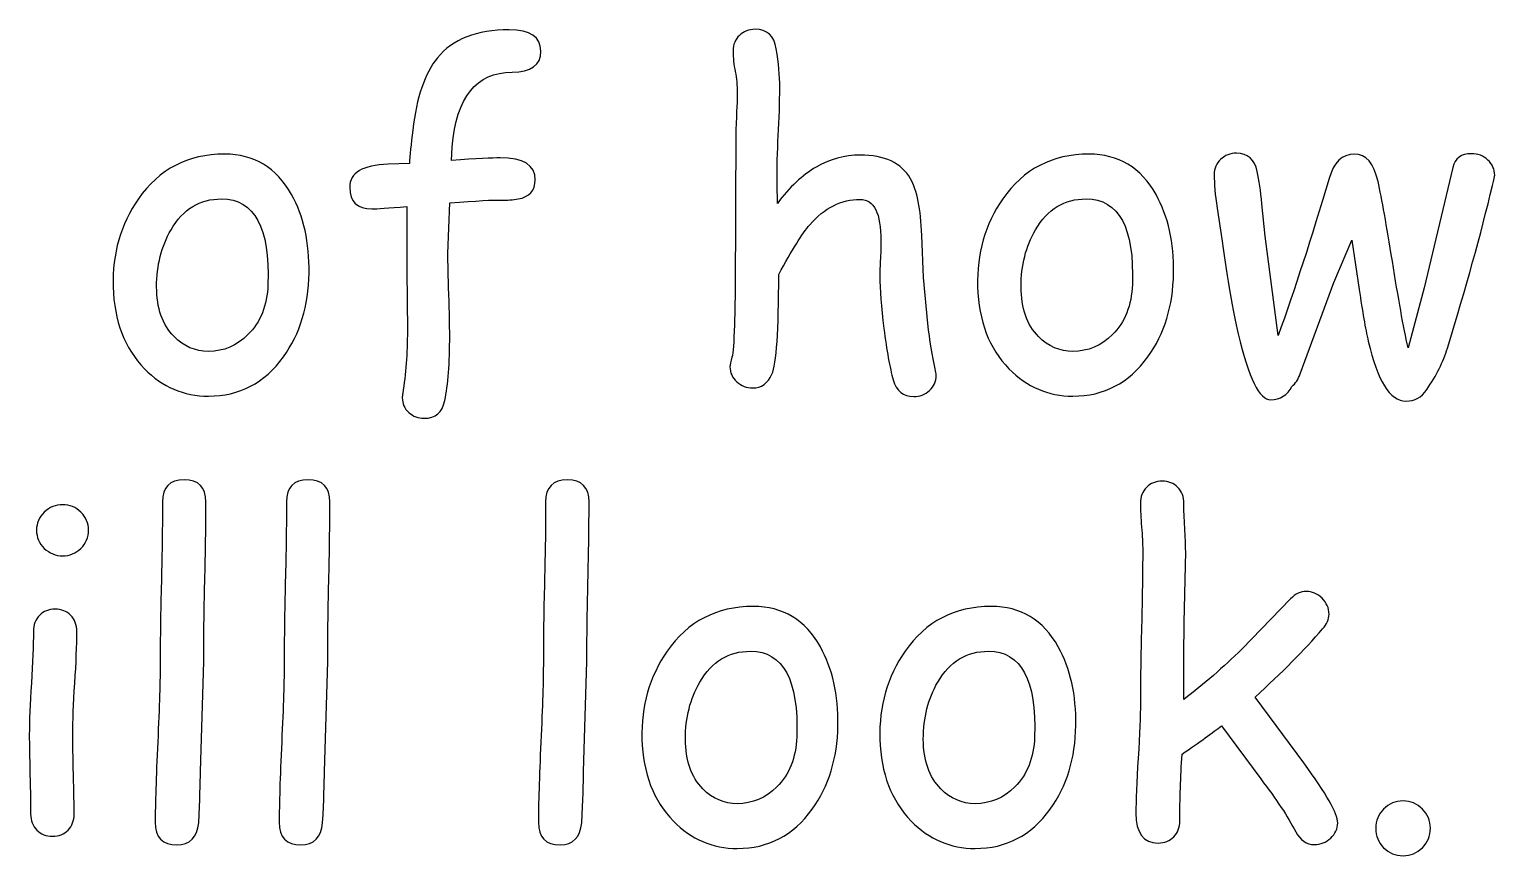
# Model space of a CAD drawing. Header units: centimetres. Extents: x -32.5 to 19.1, y 1.3 to 20.8.
# Drawn here: x -25.726 to -20.927, y 11.364 to 14.071 of the extents above; entities that cross this region are included whole.
import ezdxf

# ---------------------------------------------------------------- set-up
doc = ezdxf.new("R2010")
doc.units = ezdxf.units.CM
doc.header["$MEASUREMENT"] = 0
doc.layers.add('Layer 1', color=7, linetype='Continuous')

msp = doc.modelspace()

# ---------------------------------------------------------------- linework, layer by layer
at = {"layer": 'Layer 1'}
for points, knots in [([(-24.14495, 13.92989), (-24.26175, 13.92989), (-24.32719, 13.84864), (-24.34102, 13.68591), (-24.34102, 13.68591), (-24.34102, 13.68591), (-24.34324, 13.64096), (-24.34324, 13.64096), (-24.34324, 13.64096), (-24.26126, 13.64664), (-24.20816, 13.6496), (-24.18421, 13.6496), (-24.18421, 13.6496), (-24.10741, 13.6496), (-24.06913, 13.62565), (-24.06913, 13.5775), (-24.06913, 13.5775), (-24.06913, 13.54243), (-24.0879, 13.52144), (-24.12544, 13.51477), (-24.12544, 13.51477), (-24.14174, 13.51181), (-24.161, 13.51082), (-24.18273, 13.51132), (-24.18273, 13.51132), (-24.20471, 13.51206), (-24.26027, 13.50885), (-24.34917, 13.50168), (-24.34917, 13.50168), (-24.34917, 13.50168), (-24.3551, 13.33673), (-24.3551, 13.33673), (-24.3551, 13.33673), (-24.3551, 13.30685), (-24.35411, 13.2619), (-24.35213, 13.20214), (-24.35213, 13.20214), (-24.35016, 13.14238), (-24.34917, 13.09793), (-24.34917, 13.0683), (-24.34917, 13.0683), (-24.34917, 12.97668), (-24.3546, 12.90531), (-24.36522, 12.85419), (-24.36522, 12.85419), (-24.37337, 12.81567), (-24.39584, 12.79641), (-24.43264, 12.79641), (-24.43264, 12.79641), (-24.45239, 12.79641), (-24.46943, 12.80283), (-24.48326, 12.81567), (-24.48326, 12.81567), (-24.49734, 12.82827), (-24.5045, 12.84432), (-24.5045, 12.86358), (-24.5045, 12.86358), (-24.5045, 12.86753), (-24.504, 12.87222), (-24.50302, 12.87815), (-24.50302, 12.87815), (-24.49289, 12.94087), (-24.48771, 13.00903), (-24.48771, 13.08287), (-24.48771, 13.08287), (-24.48771, 13.08287), (-24.48993, 13.28017), (-24.48993, 13.28017), (-24.48993, 13.28017), (-24.48993, 13.28017), (-24.48993, 13.48983), (-24.48993, 13.48983), (-24.48993, 13.48983), (-24.54994, 13.48489), (-24.58796, 13.48267), (-24.60377, 13.48267), (-24.60377, 13.48267), (-24.65242, 13.48267), (-24.67662, 13.50613), (-24.67662, 13.55305), (-24.67662, 13.55305), (-24.67662, 13.60096), (-24.63464, 13.6259), (-24.55043, 13.62837), (-24.55043, 13.62837), (-24.55043, 13.62837), (-24.48104, 13.63059), (-24.48104, 13.63059), (-24.48104, 13.63059), (-24.47956, 13.65751), (-24.4761, 13.6943), (-24.47017, 13.74073), (-24.47017, 13.74073), (-24.45782, 13.84765), (-24.43066, 13.92668), (-24.38942, 13.9773), (-24.38942, 13.9773), (-24.33929, 14.03854), (-24.26101, 14.06916), (-24.15433, 14.06916), (-24.15433, 14.06916), (-24.08543, 14.06916), (-24.05086, 14.04595), (-24.05086, 13.99928), (-24.05086, 13.99928), (-24.05086, 13.9531), (-24.08222, 13.92989), (-24.14495, 13.92989)], [0, 0, 0, 0, 0.0357143, 0.0357143, 0.0357143, 0.0357143, 0.0714286, 0.0714286, 0.0714286, 0.0714286, 0.1071429, 0.1071429, 0.1071429, 0.1071429, 0.1428571, 0.1428571, 0.1428571, 0.1428571, 0.1785714, 0.1785714, 0.1785714, 0.1785714, 0.2142857, 0.2142857, 0.2142857, 0.2142857, 0.25, 0.25, 0.25, 0.25, 0.2857143, 0.2857143, 0.2857143, 0.2857143, 0.3214286, 0.3214286, 0.3214286, 0.3214286, 0.3571429, 0.3571429, 0.3571429, 0.3571429, 0.3928571, 0.3928571, 0.3928571, 0.3928571, 0.4285714, 0.4285714, 0.4285714, 0.4285714, 0.4642857, 0.4642857, 0.4642857, 0.4642857, 0.5, 0.5, 0.5, 0.5, 0.5357143, 0.5357143, 0.5357143, 0.5357143, 0.5714286, 0.5714286, 0.5714286, 0.5714286, 0.6071429, 0.6071429, 0.6071429, 0.6071429, 0.6428571, 0.6428571, 0.6428571, 0.6428571, 0.6785714, 0.6785714, 0.6785714, 0.6785714, 0.7142857, 0.7142857, 0.7142857, 0.7142857, 0.75, 0.75, 0.75, 0.75, 0.7857143, 0.7857143, 0.7857143, 0.7857143, 0.8214286, 0.8214286, 0.8214286, 0.8214286, 0.8571429, 0.8571429, 0.8571429, 0.8571429, 0.8928571, 0.8928571, 0.8928571, 0.8928571, 0.9285714, 0.9285714, 0.9285714, 0.9285714, 1, 1, 1, 1]), ([(-22.82972, 12.86753), (-22.8638, 12.86753), (-22.88627, 12.8858), (-22.89689, 12.9226), (-22.89689, 12.9226), (-22.908, 12.96211), (-22.91813, 13.01817), (-22.92751, 13.09102), (-22.92751, 13.09102), (-22.93615, 13.1609), (-22.9406, 13.21844), (-22.9406, 13.26314), (-22.9406, 13.26314), (-22.9406, 13.27573), (-22.93986, 13.29474), (-22.93862, 13.32043), (-22.93862, 13.32043), (-22.93739, 13.34586), (-22.9369, 13.36488), (-22.9369, 13.37747), (-22.9369, 13.37747), (-22.9369, 13.4681), (-22.95961, 13.51354), (-23.00505, 13.51354), (-23.00505, 13.51354), (-23.06679, 13.51354), (-23.12161, 13.48588), (-23.17001, 13.43032), (-23.17001, 13.43032), (-23.19471, 13.40192), (-23.22854, 13.34759), (-23.27175, 13.26758), (-23.27175, 13.26758), (-23.27175, 13.08336), (-23.27916, 12.97446), (-23.29398, 12.94063), (-23.29398, 12.94063), (-23.30756, 12.91075), (-23.3283, 12.89568), (-23.35695, 12.89568), (-23.35695, 12.89568), (-23.3767, 12.89568), (-23.39399, 12.90235), (-23.40881, 12.91593), (-23.40881, 12.91593), (-23.42387, 12.92951), (-23.43128, 12.94581), (-23.43128, 12.96507), (-23.43128, 12.96507), (-23.43128, 12.97199), (-23.42906, 12.98261), (-23.42486, 12.99693), (-23.42486, 12.99693), (-23.42091, 13.00903), (-23.41819, 13.04434), (-23.41696, 13.10262), (-23.41696, 13.10262), (-23.41696, 13.10262), (-23.41473, 13.2098), (-23.41473, 13.2098), (-23.41473, 13.2098), (-23.41473, 13.2098), (-23.41251, 13.74147), (-23.41251, 13.74147), (-23.41251, 13.74147), (-23.40905, 13.80123), (-23.40757, 13.84148), (-23.40757, 13.86222), (-23.40757, 13.86222), (-23.40757, 13.88692), (-23.40979, 13.91013), (-23.41424, 13.93211), (-23.41424, 13.93211), (-23.41893, 13.95409), (-23.42115, 13.97681), (-23.42115, 14.00051), (-23.42115, 14.00051), (-23.42115, 14.02076), (-23.41424, 14.03756), (-23.40016, 14.05064), (-23.40016, 14.05064), (-23.38634, 14.06398), (-23.3693, 14.07065), (-23.34905, 14.07065), (-23.34905, 14.07065), (-23.30954, 14.07065), (-23.28657, 14.04941), (-23.2799, 14.00693), (-23.2799, 14.00693), (-23.272, 13.96026), (-23.2683, 13.91828), (-23.2683, 13.8805), (-23.2683, 13.8805), (-23.2683, 13.83012), (-23.27002, 13.77728), (-23.27323, 13.72245), (-23.27323, 13.72245), (-23.2762, 13.66985), (-23.27743, 13.61701), (-23.27694, 13.56391), (-23.27694, 13.56391), (-23.27694, 13.56391), (-23.2762, 13.5002), (-23.2762, 13.5002), (-23.2762, 13.5002), (-23.23644, 13.5533), (-23.19421, 13.59305), (-23.14902, 13.61923), (-23.14902, 13.61923), (-23.10383, 13.64565), (-23.05592, 13.65874), (-23.00505, 13.65874), (-23.00505, 13.65874), (-22.9248, 13.65874), (-22.86973, 13.63281), (-22.83985, 13.58071), (-22.83985, 13.58071), (-22.81861, 13.54391), (-22.80651, 13.48218), (-22.80355, 13.3955), (-22.80355, 13.3955), (-22.80355, 13.3955), (-22.79787, 13.25746), (-22.79787, 13.25746), (-22.79787, 13.25746), (-22.79787, 13.25746), (-22.78354, 13.10682), (-22.78354, 13.10682), (-22.78354, 13.10682), (-22.77663, 13.05052), (-22.76848, 13.00088), (-22.75909, 12.95791), (-22.75909, 12.95791), (-22.75712, 12.94976), (-22.75613, 12.94285), (-22.75613, 12.93692), (-22.75613, 12.93692), (-22.75613, 12.91717), (-22.76329, 12.90062), (-22.77786, 12.88753), (-22.77786, 12.88753), (-22.79219, 12.8742), (-22.80947, 12.86753), (-22.82972, 12.86753)], [0, 0, 0, 0, 0.027027, 0.027027, 0.027027, 0.027027, 0.0540541, 0.0540541, 0.0540541, 0.0540541, 0.0810811, 0.0810811, 0.0810811, 0.0810811, 0.1081081, 0.1081081, 0.1081081, 0.1081081, 0.1351351, 0.1351351, 0.1351351, 0.1351351, 0.1621622, 0.1621622, 0.1621622, 0.1621622, 0.1891892, 0.1891892, 0.1891892, 0.1891892, 0.2162162, 0.2162162, 0.2162162, 0.2162162, 0.2432432, 0.2432432, 0.2432432, 0.2432432, 0.2702703, 0.2702703, 0.2702703, 0.2702703, 0.2972973, 0.2972973, 0.2972973, 0.2972973, 0.3243243, 0.3243243, 0.3243243, 0.3243243, 0.3513514, 0.3513514, 0.3513514, 0.3513514, 0.3783784, 0.3783784, 0.3783784, 0.3783784, 0.4054054, 0.4054054, 0.4054054, 0.4054054, 0.4324324, 0.4324324, 0.4324324, 0.4324324, 0.4594595, 0.4594595, 0.4594595, 0.4594595, 0.4864865, 0.4864865, 0.4864865, 0.4864865, 0.5135135, 0.5135135, 0.5135135, 0.5135135, 0.5405405, 0.5405405, 0.5405405, 0.5405405, 0.5675676, 0.5675676, 0.5675676, 0.5675676, 0.5945946, 0.5945946, 0.5945946, 0.5945946, 0.6216216, 0.6216216, 0.6216216, 0.6216216, 0.6486486, 0.6486486, 0.6486486, 0.6486486, 0.6756757, 0.6756757, 0.6756757, 0.6756757, 0.7027027, 0.7027027, 0.7027027, 0.7027027, 0.7297297, 0.7297297, 0.7297297, 0.7297297, 0.7567568, 0.7567568, 0.7567568, 0.7567568, 0.7837838, 0.7837838, 0.7837838, 0.7837838, 0.8108108, 0.8108108, 0.8108108, 0.8108108, 0.8378378, 0.8378378, 0.8378378, 0.8378378, 0.8648649, 0.8648649, 0.8648649, 0.8648649, 0.8918919, 0.8918919, 0.8918919, 0.8918919, 0.9189189, 0.9189189, 0.9189189, 0.9189189, 0.9459459, 0.9459459, 0.9459459, 0.9459459, 1, 1, 1, 1]), ([(-25.13914, 12.86901), (-25.22039, 12.86901), (-25.29003, 12.89889), (-25.34855, 12.95865), (-25.34855, 12.95865), (-25.41375, 13.02533), (-25.44783, 13.11472), (-25.45128, 13.22708), (-25.45128, 13.22708), (-25.45425, 13.33598), (-25.42659, 13.43205), (-25.3688, 13.51477), (-25.3688, 13.51477), (-25.30114, 13.61281), (-25.20705, 13.66171), (-25.0863, 13.66171), (-25.0863, 13.66171), (-24.98974, 13.66171), (-24.91665, 13.6175), (-24.86701, 13.52934), (-24.86701, 13.52934), (-24.82725, 13.45798), (-24.80824, 13.37204), (-24.80972, 13.27178), (-24.80972, 13.27178), (-24.8112, 13.16485), (-24.83911, 13.07348), (-24.89368, 12.99767), (-24.89368, 12.99767), (-24.95542, 12.91198), (-25.0374, 12.86901), (-25.13914, 12.86901)], [0, 0, 0, 0, 0.1111111, 0.1111111, 0.1111111, 0.1111111, 0.2222222, 0.2222222, 0.2222222, 0.2222222, 0.3333333, 0.3333333, 0.3333333, 0.3333333, 0.4444444, 0.4444444, 0.4444444, 0.4444444, 0.5555556, 0.5555556, 0.5555556, 0.5555556, 0.6666667, 0.6666667, 0.6666667, 0.6666667, 0.7777778, 0.7777778, 0.7777778, 0.7777778, 1, 1, 1, 1]), ([(-22.30817, 12.86901), (-22.38942, 12.86901), (-22.45906, 12.89889), (-22.51758, 12.95865), (-22.51758, 12.95865), (-22.58278, 13.02533), (-22.61686, 13.11472), (-22.62031, 13.22708), (-22.62031, 13.22708), (-22.62328, 13.33598), (-22.59562, 13.43205), (-22.53783, 13.51477), (-22.53783, 13.51477), (-22.47017, 13.61281), (-22.37608, 13.66171), (-22.25533, 13.66171), (-22.25533, 13.66171), (-22.15877, 13.66171), (-22.08568, 13.6175), (-22.03604, 13.52934), (-22.03604, 13.52934), (-21.99628, 13.45798), (-21.97727, 13.37204), (-21.97875, 13.27178), (-21.97875, 13.27178), (-21.98023, 13.16485), (-22.00814, 13.07348), (-22.06271, 12.99767), (-22.06271, 12.99767), (-22.12445, 12.91198), (-22.20643, 12.86901), (-22.30817, 12.86901)], [0, 0, 0, 0, 0.1111111, 0.1111111, 0.1111111, 0.1111111, 0.2222222, 0.2222222, 0.2222222, 0.2222222, 0.3333333, 0.3333333, 0.3333333, 0.3333333, 0.4444444, 0.4444444, 0.4444444, 0.4444444, 0.5555556, 0.5555556, 0.5555556, 0.5555556, 0.6666667, 0.6666667, 0.6666667, 0.6666667, 0.7777778, 0.7777778, 0.7777778, 0.7777778, 1, 1, 1, 1]), ([(-20.93417, 13.55898), (-20.97196, 13.40167), (-21.0211, 13.22387), (-21.08185, 13.02582), (-21.08185, 13.02582), (-21.09543, 12.98187), (-21.1179, 12.93667), (-21.14926, 12.8905), (-21.14926, 12.8905), (-21.16606, 12.86481), (-21.18902, 12.85247), (-21.21791, 12.85271), (-21.21791, 12.85271), (-21.27051, 12.8537), (-21.31151, 12.91914), (-21.34089, 13.04879), (-21.34089, 13.04879), (-21.35052, 13.09027), (-21.3604, 13.14682), (-21.37053, 13.21819), (-21.37053, 13.21819), (-21.37053, 13.21819), (-21.39448, 13.37945), (-21.39448, 13.37945), (-21.39448, 13.37945), (-21.39448, 13.37945), (-21.45375, 13.2414), (-21.45375, 13.2414), (-21.45375, 13.2414), (-21.45375, 13.2414), (-21.56364, 12.9426), (-21.56364, 12.9426), (-21.56364, 12.9426), (-21.57006, 12.92433), (-21.57919, 12.91025), (-21.59105, 12.90062), (-21.59105, 12.90062), (-21.60562, 12.87272), (-21.62883, 12.85815), (-21.66069, 12.85716), (-21.66069, 12.85716), (-21.69723, 12.85568), (-21.73255, 12.92754), (-21.76687, 13.07274), (-21.76687, 13.07274), (-21.78416, 13.14757), (-21.80145, 13.24881), (-21.81898, 13.37673), (-21.81898, 13.37673), (-21.81898, 13.37673), (-21.83626, 13.48514), (-21.83626, 13.48514), (-21.83626, 13.48514), (-21.84244, 13.5286), (-21.84565, 13.56515), (-21.84565, 13.59454), (-21.84565, 13.59454), (-21.84565, 13.61479), (-21.83849, 13.63158), (-21.82441, 13.64467), (-21.82441, 13.64467), (-21.81009, 13.658), (-21.7928, 13.66467), (-21.77255, 13.66467), (-21.77255, 13.66467), (-21.736, 13.66467), (-21.71329, 13.64467), (-21.70464, 13.60466), (-21.70464, 13.60466), (-21.69847, 13.57602), (-21.69328, 13.54095), (-21.68958, 13.49897), (-21.68958, 13.49897), (-21.68958, 13.49897), (-21.67871, 13.39253), (-21.67871, 13.39253), (-21.67871, 13.39253), (-21.67871, 13.39253), (-21.63599, 13.0678), (-21.63599, 13.0678), (-21.63599, 13.0678), (-21.5824, 13.21622), (-21.52709, 13.3876), (-21.46955, 13.58145), (-21.46955, 13.58145), (-21.45375, 13.63503), (-21.42609, 13.66171), (-21.38658, 13.66171), (-21.38658, 13.66171), (-21.3483, 13.66171), (-21.32262, 13.63182), (-21.30904, 13.57206), (-21.30904, 13.57206), (-21.29669, 13.51551), (-21.28089, 13.42884), (-21.26212, 13.31154), (-21.26212, 13.31154), (-21.24286, 13.19004), (-21.22582, 13.09521), (-21.21075, 13.0273), (-21.21075, 13.0273), (-21.21075, 13.0273), (-21.15791, 13.22387), (-21.15791, 13.22387), (-21.15791, 13.22387), (-21.15791, 13.22387), (-21.06456, 13.61824), (-21.06456, 13.61824), (-21.06456, 13.61824), (-21.0574, 13.64812), (-21.03666, 13.66319), (-21.00233, 13.66319), (-21.00233, 13.66319), (-20.98208, 13.66319), (-20.9643, 13.65627), (-20.94948, 13.64244), (-20.94948, 13.64244), (-20.93442, 13.62861), (-20.92701, 13.61182), (-20.92701, 13.59256), (-20.92701, 13.59256), (-20.92701, 13.59009), (-20.92948, 13.57898), (-20.93417, 13.55898)], [0, 0, 0, 0, 0.03125, 0.03125, 0.03125, 0.03125, 0.0625, 0.0625, 0.0625, 0.0625, 0.09375, 0.09375, 0.09375, 0.09375, 0.125, 0.125, 0.125, 0.125, 0.15625, 0.15625, 0.15625, 0.15625, 0.1875, 0.1875, 0.1875, 0.1875, 0.21875, 0.21875, 0.21875, 0.21875, 0.25, 0.25, 0.25, 0.25, 0.28125, 0.28125, 0.28125, 0.28125, 0.3125, 0.3125, 0.3125, 0.3125, 0.34375, 0.34375, 0.34375, 0.34375, 0.375, 0.375, 0.375, 0.375, 0.40625, 0.40625, 0.40625, 0.40625, 0.4375, 0.4375, 0.4375, 0.4375, 0.46875, 0.46875, 0.46875, 0.46875, 0.5, 0.5, 0.5, 0.5, 0.53125, 0.53125, 0.53125, 0.53125, 0.5625, 0.5625, 0.5625, 0.5625, 0.59375, 0.59375, 0.59375, 0.59375, 0.625, 0.625, 0.625, 0.625, 0.65625, 0.65625, 0.65625, 0.65625, 0.6875, 0.6875, 0.6875, 0.6875, 0.71875, 0.71875, 0.71875, 0.71875, 0.75, 0.75, 0.75, 0.75, 0.78125, 0.78125, 0.78125, 0.78125, 0.8125, 0.8125, 0.8125, 0.8125, 0.84375, 0.84375, 0.84375, 0.84375, 0.875, 0.875, 0.875, 0.875, 0.90625, 0.90625, 0.90625, 0.90625, 0.9375, 0.9375, 0.9375, 0.9375, 1, 1, 1, 1]), ([(-25.09593, 13.51502), (-25.16705, 13.51551), (-25.22237, 13.48168), (-25.26188, 13.41377), (-25.26188, 13.41377), (-25.29324, 13.35944), (-25.30904, 13.29721), (-25.30904, 13.22733), (-25.30904, 13.22733), (-25.30904, 13.15744), (-25.29003, 13.10312), (-25.25175, 13.0641), (-25.25175, 13.0641), (-25.2199, 13.03175), (-25.18236, 13.0157), (-25.13939, 13.0157), (-25.13939, 13.0157), (-25.08926, 13.0157), (-25.04605, 13.03397), (-25.00975, 13.07052), (-25.00975, 13.07052), (-24.96875, 13.11102), (-24.94702, 13.16584), (-24.94455, 13.23474), (-24.94455, 13.23474), (-24.93788, 13.42118), (-24.98826, 13.51453), (-25.09593, 13.51502)], [0, 0, 0, 0, 0.125, 0.125, 0.125, 0.125, 0.25, 0.25, 0.25, 0.25, 0.375, 0.375, 0.375, 0.375, 0.5, 0.5, 0.5, 0.5, 0.625, 0.625, 0.625, 0.625, 0.75, 0.75, 0.75, 0.75, 1, 1, 1, 1]), ([(-22.26496, 13.51502), (-22.33608, 13.51551), (-22.3914, 13.48168), (-22.43091, 13.41377), (-22.43091, 13.41377), (-22.46227, 13.35944), (-22.47807, 13.29721), (-22.47807, 13.22733), (-22.47807, 13.22733), (-22.47807, 13.15744), (-22.45906, 13.10312), (-22.42078, 13.0641), (-22.42078, 13.0641), (-22.38893, 13.03175), (-22.35139, 13.0157), (-22.30842, 13.0157), (-22.30842, 13.0157), (-22.25829, 13.0157), (-22.21508, 13.03397), (-22.17878, 13.07052), (-22.17878, 13.07052), (-22.13778, 13.11102), (-22.11605, 13.16584), (-22.11358, 13.23474), (-22.11358, 13.23474), (-22.10691, 13.42118), (-22.15729, 13.51453), (-22.26496, 13.51502)], [0, 0, 0, 0, 0.125, 0.125, 0.125, 0.125, 0.25, 0.25, 0.25, 0.25, 0.375, 0.375, 0.375, 0.375, 0.5, 0.5, 0.5, 0.5, 0.625, 0.625, 0.625, 0.625, 0.75, 0.75, 0.75, 0.75, 1, 1, 1, 1]), ([(-25.15472, 11.99927), (-25.15472, 11.99927), (-25.16559, 11.63947), (-25.16559, 11.63947), (-25.16559, 11.63947), (-25.16559, 11.60144), (-25.16732, 11.54539), (-25.17127, 11.47155), (-25.17127, 11.47155), (-25.17621, 11.4234), (-25.19991, 11.39919), (-25.24239, 11.39919), (-25.24239, 11.39919), (-25.2898, 11.39919), (-25.31351, 11.42389), (-25.31351, 11.47303), (-25.31351, 11.47303), (-25.31351, 11.53131), (-25.31079, 11.61922), (-25.30536, 11.73603), (-25.30536, 11.73603), (-25.29993, 11.85308), (-25.29721, 11.94075), (-25.29721, 11.99927), (-25.29721, 11.99927), (-25.29721, 12.07558), (-25.29597, 12.16275), (-25.29351, 12.26079), (-25.29351, 12.26079), (-25.29104, 12.35907), (-25.2898, 12.44624), (-25.2898, 12.52255), (-25.2898, 12.52255), (-25.2898, 12.5707), (-25.26609, 12.5949), (-25.21893, 12.5949), (-25.21893, 12.5949), (-25.17127, 12.5949), (-25.14756, 12.5707), (-25.14756, 12.52255), (-25.14756, 12.52255), (-25.14756, 12.44624), (-25.1488, 12.35907), (-25.15127, 12.26079), (-25.15127, 12.26079), (-25.15349, 12.16275), (-25.15472, 12.07558), (-25.15472, 11.99927)], [0, 0, 0, 0, 0.0769231, 0.0769231, 0.0769231, 0.0769231, 0.1538462, 0.1538462, 0.1538462, 0.1538462, 0.2307692, 0.2307692, 0.2307692, 0.2307692, 0.3076923, 0.3076923, 0.3076923, 0.3076923, 0.3846154, 0.3846154, 0.3846154, 0.3846154, 0.4615385, 0.4615385, 0.4615385, 0.4615385, 0.5384615, 0.5384615, 0.5384615, 0.5384615, 0.6153846, 0.6153846, 0.6153846, 0.6153846, 0.6923077, 0.6923077, 0.6923077, 0.6923077, 0.7692308, 0.7692308, 0.7692308, 0.7692308, 0.8461538, 0.8461538, 0.8461538, 0.8461538, 1, 1, 1, 1]), ([(-24.74874, 11.99927), (-24.74874, 11.99927), (-24.75961, 11.63947), (-24.75961, 11.63947), (-24.75961, 11.63947), (-24.75961, 11.60144), (-24.76134, 11.54539), (-24.76529, 11.47155), (-24.76529, 11.47155), (-24.77023, 11.4234), (-24.79393, 11.39919), (-24.83641, 11.39919), (-24.83641, 11.39919), (-24.88382, 11.39919), (-24.90753, 11.42389), (-24.90753, 11.47303), (-24.90753, 11.47303), (-24.90753, 11.53131), (-24.90481, 11.61922), (-24.89938, 11.73603), (-24.89938, 11.73603), (-24.89395, 11.85308), (-24.89123, 11.94075), (-24.89123, 11.99927), (-24.89123, 11.99927), (-24.89123, 12.07558), (-24.88999, 12.16275), (-24.88753, 12.26079), (-24.88753, 12.26079), (-24.88506, 12.35907), (-24.88382, 12.44624), (-24.88382, 12.52255), (-24.88382, 12.52255), (-24.88382, 12.5707), (-24.86011, 12.5949), (-24.81295, 12.5949), (-24.81295, 12.5949), (-24.76529, 12.5949), (-24.74158, 12.5707), (-24.74158, 12.52255), (-24.74158, 12.52255), (-24.74158, 12.44624), (-24.74282, 12.35907), (-24.74529, 12.26079), (-24.74529, 12.26079), (-24.74751, 12.16275), (-24.74874, 12.07558), (-24.74874, 11.99927)], [0, 0, 0, 0, 0.0769231, 0.0769231, 0.0769231, 0.0769231, 0.1538462, 0.1538462, 0.1538462, 0.1538462, 0.2307692, 0.2307692, 0.2307692, 0.2307692, 0.3076923, 0.3076923, 0.3076923, 0.3076923, 0.3846154, 0.3846154, 0.3846154, 0.3846154, 0.4615385, 0.4615385, 0.4615385, 0.4615385, 0.5384615, 0.5384615, 0.5384615, 0.5384615, 0.6153846, 0.6153846, 0.6153846, 0.6153846, 0.6923077, 0.6923077, 0.6923077, 0.6923077, 0.7692308, 0.7692308, 0.7692308, 0.7692308, 0.8461538, 0.8461538, 0.8461538, 0.8461538, 1, 1, 1, 1]), ([(-23.89999, 11.99927), (-23.89999, 11.99927), (-23.91086, 11.63947), (-23.91086, 11.63947), (-23.91086, 11.63947), (-23.91086, 11.60144), (-23.91259, 11.54539), (-23.91654, 11.47155), (-23.91654, 11.47155), (-23.92148, 11.4234), (-23.94518, 11.39919), (-23.98766, 11.39919), (-23.98766, 11.39919), (-24.03507, 11.39919), (-24.05878, 11.42389), (-24.05878, 11.47303), (-24.05878, 11.47303), (-24.05878, 11.53131), (-24.05606, 11.61922), (-24.05063, 11.73603), (-24.05063, 11.73603), (-24.0452, 11.85308), (-24.04248, 11.94075), (-24.04248, 11.99927), (-24.04248, 11.99927), (-24.04248, 12.07558), (-24.04124, 12.16275), (-24.03878, 12.26079), (-24.03878, 12.26079), (-24.03631, 12.35907), (-24.03507, 12.44624), (-24.03507, 12.52255), (-24.03507, 12.52255), (-24.03507, 12.5707), (-24.01136, 12.5949), (-23.9642, 12.5949), (-23.9642, 12.5949), (-23.91654, 12.5949), (-23.89283, 12.5707), (-23.89283, 12.52255), (-23.89283, 12.52255), (-23.89283, 12.44624), (-23.89407, 12.35907), (-23.89654, 12.26079), (-23.89654, 12.26079), (-23.89876, 12.16275), (-23.89999, 12.07558), (-23.89999, 11.99927)], [0, 0, 0, 0, 0.0769231, 0.0769231, 0.0769231, 0.0769231, 0.1538462, 0.1538462, 0.1538462, 0.1538462, 0.2307692, 0.2307692, 0.2307692, 0.2307692, 0.3076923, 0.3076923, 0.3076923, 0.3076923, 0.3846154, 0.3846154, 0.3846154, 0.3846154, 0.4615385, 0.4615385, 0.4615385, 0.4615385, 0.5384615, 0.5384615, 0.5384615, 0.5384615, 0.6153846, 0.6153846, 0.6153846, 0.6153846, 0.6923077, 0.6923077, 0.6923077, 0.6923077, 0.7692308, 0.7692308, 0.7692308, 0.7692308, 0.8461538, 0.8461538, 0.8461538, 0.8461538, 1, 1, 1, 1]), ([(-21.51697, 11.40018), (-21.54364, 11.40018), (-21.56414, 11.41426), (-21.57871, 11.44216), (-21.57871, 11.44216), (-21.6039, 11.49081), (-21.64193, 11.5486), (-21.69305, 11.61502), (-21.69305, 11.61502), (-21.69305, 11.61502), (-21.8217, 11.78937), (-21.8217, 11.78937), (-21.8217, 11.78937), (-21.84961, 11.76739), (-21.89258, 11.73627), (-21.95086, 11.69602), (-21.95086, 11.69602), (-21.95579, 11.62145), (-21.95826, 11.54884), (-21.95826, 11.47797), (-21.95826, 11.47797), (-21.95826, 11.45649), (-21.96493, 11.43871), (-21.97802, 11.42537), (-21.97802, 11.42537), (-21.99136, 11.41179), (-22.00839, 11.40512), (-22.02914, 11.40512), (-22.02914, 11.40512), (-22.07779, 11.40512), (-22.10199, 11.43797), (-22.10199, 11.50341), (-22.10199, 11.50341), (-22.10199, 11.54341), (-22.09952, 11.60342), (-22.09458, 11.68318), (-22.09458, 11.68318), (-22.08964, 11.76294), (-22.08717, 11.82295), (-22.08717, 11.86296), (-22.08717, 11.86296), (-22.08717, 11.9363), (-22.08593, 12.02001), (-22.08347, 12.11435), (-22.08347, 12.11435), (-22.081, 12.20843), (-22.07976, 12.2919), (-22.07976, 12.36401), (-22.07976, 12.36401), (-22.07976, 12.38574), (-22.081, 12.41142), (-22.08347, 12.44081), (-22.08347, 12.44081), (-22.08593, 12.4702), (-22.08717, 12.49563), (-22.08717, 12.51736), (-22.08717, 12.51736), (-22.08717, 12.53909), (-22.0805, 12.55663), (-22.06717, 12.57021), (-22.06717, 12.57021), (-22.05383, 12.58379), (-22.03679, 12.59046), (-22.01605, 12.59046), (-22.01605, 12.59046), (-21.99531, 12.59046), (-21.97827, 12.58379), (-21.96493, 12.57021), (-21.96493, 12.57021), (-21.9516, 12.55663), (-21.94493, 12.53909), (-21.94493, 12.51736), (-21.94493, 12.51736), (-21.94493, 12.49514), (-21.94394, 12.46896), (-21.94197, 12.43883), (-21.94197, 12.43883), (-21.93999, 12.40871), (-21.939, 12.38253), (-21.939, 12.3603), (-21.939, 12.3603), (-21.939, 12.3603), (-21.94345, 12.12744), (-21.94345, 12.12744), (-21.94345, 12.12744), (-21.94542, 12.04347), (-21.94592, 11.95951), (-21.94493, 11.87555), (-21.94493, 11.87555), (-21.87924, 11.92568), (-21.81578, 11.98075), (-21.75503, 12.04051), (-21.75503, 12.04051), (-21.75503, 12.04051), (-21.5955, 12.20473), (-21.5955, 12.20473), (-21.5955, 12.20473), (-21.57945, 12.22127), (-21.56216, 12.22942), (-21.54389, 12.22942), (-21.54389, 12.22942), (-21.52488, 12.22942), (-21.50784, 12.22202), (-21.49253, 12.20695), (-21.49253, 12.20695), (-21.47722, 12.19214), (-21.46956, 12.1746), (-21.46956, 12.15485), (-21.46956, 12.15485), (-21.46956, 12.13855), (-21.47672, 12.12225), (-21.49055, 12.10645), (-21.49055, 12.10645), (-21.55056, 12.03705), (-21.62415, 11.96272), (-21.71181, 11.88345), (-21.71181, 11.88345), (-21.71181, 11.88345), (-21.55253, 11.66787), (-21.55253, 11.66787), (-21.55253, 11.66787), (-21.4782, 11.56712), (-21.44116, 11.50143), (-21.44116, 11.47106), (-21.44116, 11.47106), (-21.44116, 11.45179), (-21.44882, 11.43525), (-21.46413, 11.42117), (-21.46413, 11.42117), (-21.47944, 11.4071), (-21.49697, 11.40018), (-21.51697, 11.40018)], [0, 0, 0, 0, 0.0294118, 0.0294118, 0.0294118, 0.0294118, 0.0588235, 0.0588235, 0.0588235, 0.0588235, 0.0882353, 0.0882353, 0.0882353, 0.0882353, 0.1176471, 0.1176471, 0.1176471, 0.1176471, 0.1470588, 0.1470588, 0.1470588, 0.1470588, 0.1764706, 0.1764706, 0.1764706, 0.1764706, 0.2058824, 0.2058824, 0.2058824, 0.2058824, 0.2352941, 0.2352941, 0.2352941, 0.2352941, 0.2647059, 0.2647059, 0.2647059, 0.2647059, 0.2941176, 0.2941176, 0.2941176, 0.2941176, 0.3235294, 0.3235294, 0.3235294, 0.3235294, 0.3529412, 0.3529412, 0.3529412, 0.3529412, 0.3823529, 0.3823529, 0.3823529, 0.3823529, 0.4117647, 0.4117647, 0.4117647, 0.4117647, 0.4411765, 0.4411765, 0.4411765, 0.4411765, 0.4705882, 0.4705882, 0.4705882, 0.4705882, 0.5, 0.5, 0.5, 0.5, 0.5294118, 0.5294118, 0.5294118, 0.5294118, 0.5588235, 0.5588235, 0.5588235, 0.5588235, 0.5882353, 0.5882353, 0.5882353, 0.5882353, 0.6176471, 0.6176471, 0.6176471, 0.6176471, 0.6470588, 0.6470588, 0.6470588, 0.6470588, 0.6764706, 0.6764706, 0.6764706, 0.6764706, 0.7058824, 0.7058824, 0.7058824, 0.7058824, 0.7352941, 0.7352941, 0.7352941, 0.7352941, 0.7647059, 0.7647059, 0.7647059, 0.7647059, 0.7941176, 0.7941176, 0.7941176, 0.7941176, 0.8235294, 0.8235294, 0.8235294, 0.8235294, 0.8529412, 0.8529412, 0.8529412, 0.8529412, 0.8823529, 0.8823529, 0.8823529, 0.8823529, 0.9117647, 0.9117647, 0.9117647, 0.9117647, 0.9411765, 0.9411765, 0.9411765, 0.9411765, 1, 1, 1, 1]), ([(-25.61651, 12.34598), (-25.63972, 12.34598), (-25.65997, 12.35413), (-25.67676, 12.37043), (-25.67676, 12.37043), (-25.6938, 12.38697), (-25.7022, 12.40673), (-25.7022, 12.4297), (-25.7022, 12.4297), (-25.7022, 12.45291), (-25.6938, 12.47242), (-25.67676, 12.48896), (-25.67676, 12.48896), (-25.65997, 12.50526), (-25.63972, 12.51341), (-25.61651, 12.51341), (-25.61651, 12.51341), (-25.59354, 12.51341), (-25.57354, 12.50526), (-25.55675, 12.48896), (-25.55675, 12.48896), (-25.5402, 12.47242), (-25.53181, 12.45291), (-25.53181, 12.4297), (-25.53181, 12.4297), (-25.53181, 12.40673), (-25.5402, 12.38697), (-25.55675, 12.37043), (-25.55675, 12.37043), (-25.57354, 12.35413), (-25.59354, 12.34598), (-25.61651, 12.34598)], [0, 0, 0, 0, 0.1111111, 0.1111111, 0.1111111, 0.1111111, 0.2222222, 0.2222222, 0.2222222, 0.2222222, 0.3333333, 0.3333333, 0.3333333, 0.3333333, 0.4444444, 0.4444444, 0.4444444, 0.4444444, 0.5555556, 0.5555556, 0.5555556, 0.5555556, 0.6666667, 0.6666667, 0.6666667, 0.6666667, 0.7777778, 0.7777778, 0.7777778, 0.7777778, 1, 1, 1, 1]), ([(-25.58366, 11.75924), (-25.58366, 11.7301), (-25.58292, 11.68689), (-25.58144, 11.62935), (-25.58144, 11.62935), (-25.57996, 11.57181), (-25.57922, 11.52859), (-25.57922, 11.4997), (-25.57922, 11.4997), (-25.57922, 11.47846), (-25.58564, 11.46118), (-25.59873, 11.4476), (-25.59873, 11.4476), (-25.61182, 11.43401), (-25.6291, 11.42735), (-25.65034, 11.42735), (-25.65034, 11.42735), (-25.67108, 11.42735), (-25.68812, 11.43401), (-25.70146, 11.4476), (-25.70146, 11.4476), (-25.71479, 11.46118), (-25.72146, 11.47846), (-25.72146, 11.4997), (-25.72146, 11.4997), (-25.72146, 11.52859), (-25.7222, 11.57181), (-25.72368, 11.62935), (-25.72368, 11.62935), (-25.72516, 11.68689), (-25.7259, 11.7301), (-25.7259, 11.75924), (-25.7259, 11.75924), (-25.7259, 11.80443), (-25.72368, 11.86098), (-25.71924, 11.92864), (-25.71924, 11.92864), (-25.71479, 11.99631), (-25.71257, 12.05286), (-25.71257, 12.09805), (-25.71257, 12.09805), (-25.71257, 12.11978), (-25.7059, 12.13731), (-25.69257, 12.1509), (-25.69257, 12.1509), (-25.67923, 12.16448), (-25.66219, 12.17114), (-25.64145, 12.17114), (-25.64145, 12.17114), (-25.62071, 12.17114), (-25.60367, 12.16448), (-25.59033, 12.1509), (-25.59033, 12.1509), (-25.577, 12.13731), (-25.57033, 12.11978), (-25.57033, 12.09805), (-25.57033, 12.09805), (-25.57033, 12.05286), (-25.57255, 11.99631), (-25.577, 11.92864), (-25.577, 11.92864), (-25.58144, 11.86098), (-25.58366, 11.80443), (-25.58366, 11.75924)], [0, 0, 0, 0, 0.0588235, 0.0588235, 0.0588235, 0.0588235, 0.1176471, 0.1176471, 0.1176471, 0.1176471, 0.1764706, 0.1764706, 0.1764706, 0.1764706, 0.2352941, 0.2352941, 0.2352941, 0.2352941, 0.2941176, 0.2941176, 0.2941176, 0.2941176, 0.3529412, 0.3529412, 0.3529412, 0.3529412, 0.4117647, 0.4117647, 0.4117647, 0.4117647, 0.4705882, 0.4705882, 0.4705882, 0.4705882, 0.5294118, 0.5294118, 0.5294118, 0.5294118, 0.5882353, 0.5882353, 0.5882353, 0.5882353, 0.6470588, 0.6470588, 0.6470588, 0.6470588, 0.7058824, 0.7058824, 0.7058824, 0.7058824, 0.7647059, 0.7647059, 0.7647059, 0.7647059, 0.8235294, 0.8235294, 0.8235294, 0.8235294, 0.8823529, 0.8823529, 0.8823529, 0.8823529, 1, 1, 1, 1]), ([(-23.40733, 11.38734), (-23.48858, 11.38734), (-23.55822, 11.41722), (-23.61674, 11.47698), (-23.61674, 11.47698), (-23.68194, 11.54366), (-23.71602, 11.63305), (-23.71947, 11.74541), (-23.71947, 11.74541), (-23.72244, 11.85431), (-23.69478, 11.95038), (-23.63699, 12.0331), (-23.63699, 12.0331), (-23.56933, 12.13114), (-23.47524, 12.18004), (-23.35449, 12.18004), (-23.35449, 12.18004), (-23.25793, 12.18004), (-23.18484, 12.13583), (-23.1352, 12.04767), (-23.1352, 12.04767), (-23.09544, 11.97631), (-23.07643, 11.89037), (-23.07791, 11.79011), (-23.07791, 11.79011), (-23.07939, 11.68318), (-23.1073, 11.59181), (-23.16187, 11.516), (-23.16187, 11.516), (-23.22361, 11.43031), (-23.30559, 11.38734), (-23.40733, 11.38734)], [0, 0, 0, 0, 0.1111111, 0.1111111, 0.1111111, 0.1111111, 0.2222222, 0.2222222, 0.2222222, 0.2222222, 0.3333333, 0.3333333, 0.3333333, 0.3333333, 0.4444444, 0.4444444, 0.4444444, 0.4444444, 0.5555556, 0.5555556, 0.5555556, 0.5555556, 0.6666667, 0.6666667, 0.6666667, 0.6666667, 0.7777778, 0.7777778, 0.7777778, 0.7777778, 1, 1, 1, 1]), ([(-22.62822, 11.38734), (-22.70947, 11.38734), (-22.77911, 11.41722), (-22.83763, 11.47698), (-22.83763, 11.47698), (-22.90283, 11.54366), (-22.93691, 11.63305), (-22.94036, 11.74541), (-22.94036, 11.74541), (-22.94333, 11.85431), (-22.91567, 11.95038), (-22.85788, 12.0331), (-22.85788, 12.0331), (-22.79022, 12.13114), (-22.69613, 12.18004), (-22.57538, 12.18004), (-22.57538, 12.18004), (-22.47882, 12.18004), (-22.40573, 12.13583), (-22.35609, 12.04767), (-22.35609, 12.04767), (-22.31633, 11.97631), (-22.29732, 11.89037), (-22.2988, 11.79011), (-22.2988, 11.79011), (-22.30028, 11.68318), (-22.32819, 11.59181), (-22.38276, 11.516), (-22.38276, 11.516), (-22.4445, 11.43031), (-22.52648, 11.38734), (-22.62822, 11.38734)], [0, 0, 0, 0, 0.1111111, 0.1111111, 0.1111111, 0.1111111, 0.2222222, 0.2222222, 0.2222222, 0.2222222, 0.3333333, 0.3333333, 0.3333333, 0.3333333, 0.4444444, 0.4444444, 0.4444444, 0.4444444, 0.5555556, 0.5555556, 0.5555556, 0.5555556, 0.6666667, 0.6666667, 0.6666667, 0.6666667, 0.7777778, 0.7777778, 0.7777778, 0.7777778, 1, 1, 1, 1]), ([(-23.36412, 12.03335), (-23.43524, 12.03384), (-23.49056, 12.00001), (-23.53007, 11.9321), (-23.53007, 11.9321), (-23.56143, 11.87777), (-23.57723, 11.81554), (-23.57723, 11.74566), (-23.57723, 11.74566), (-23.57723, 11.67577), (-23.55822, 11.62145), (-23.51994, 11.58243), (-23.51994, 11.58243), (-23.48809, 11.55008), (-23.45055, 11.53403), (-23.40758, 11.53403), (-23.40758, 11.53403), (-23.35745, 11.53403), (-23.31424, 11.5523), (-23.27794, 11.58885), (-23.27794, 11.58885), (-23.23694, 11.62935), (-23.21521, 11.68417), (-23.21274, 11.75307), (-23.21274, 11.75307), (-23.20607, 11.93951), (-23.25645, 12.03286), (-23.36412, 12.03335)], [0, 0, 0, 0, 0.125, 0.125, 0.125, 0.125, 0.25, 0.25, 0.25, 0.25, 0.375, 0.375, 0.375, 0.375, 0.5, 0.5, 0.5, 0.5, 0.625, 0.625, 0.625, 0.625, 0.75, 0.75, 0.75, 0.75, 1, 1, 1, 1]), ([(-22.58501, 12.03335), (-22.65613, 12.03384), (-22.71145, 12.00001), (-22.75096, 11.9321), (-22.75096, 11.9321), (-22.78232, 11.87777), (-22.79812, 11.81554), (-22.79812, 11.74566), (-22.79812, 11.74566), (-22.79812, 11.67577), (-22.77911, 11.62145), (-22.74083, 11.58243), (-22.74083, 11.58243), (-22.70898, 11.55008), (-22.67144, 11.53403), (-22.62847, 11.53403), (-22.62847, 11.53403), (-22.57834, 11.53403), (-22.53513, 11.5523), (-22.49883, 11.58885), (-22.49883, 11.58885), (-22.45783, 11.62935), (-22.4361, 11.68417), (-22.43363, 11.75307), (-22.43363, 11.75307), (-22.42696, 11.93951), (-22.47734, 12.03286), (-22.58501, 12.03335)], [0, 0, 0, 0, 0.125, 0.125, 0.125, 0.125, 0.25, 0.25, 0.25, 0.25, 0.375, 0.375, 0.375, 0.375, 0.5, 0.5, 0.5, 0.5, 0.625, 0.625, 0.625, 0.625, 0.75, 0.75, 0.75, 0.75, 1, 1, 1, 1]), ([(-21.22706, 11.36363), (-21.252, 11.36363), (-21.27324, 11.37228), (-21.29077, 11.38956), (-21.29077, 11.38956), (-21.30806, 11.4071), (-21.3167, 11.42833), (-21.3167, 11.45328), (-21.3167, 11.45328), (-21.3167, 11.47797), (-21.30806, 11.49896), (-21.29077, 11.51649), (-21.29077, 11.51649), (-21.27324, 11.53403), (-21.252, 11.54292), (-21.22706, 11.54292), (-21.22706, 11.54292), (-21.20237, 11.54292), (-21.18138, 11.53403), (-21.16384, 11.51649), (-21.16384, 11.51649), (-21.14631, 11.49896), (-21.13742, 11.47797), (-21.13742, 11.45328), (-21.13742, 11.45328), (-21.13742, 11.42833), (-21.14631, 11.4071), (-21.16384, 11.38956), (-21.16384, 11.38956), (-21.18138, 11.37228), (-21.20237, 11.36363), (-21.22706, 11.36363)], [0, 0, 0, 0, 0.1111111, 0.1111111, 0.1111111, 0.1111111, 0.2222222, 0.2222222, 0.2222222, 0.2222222, 0.3333333, 0.3333333, 0.3333333, 0.3333333, 0.4444444, 0.4444444, 0.4444444, 0.4444444, 0.5555556, 0.5555556, 0.5555556, 0.5555556, 0.6666667, 0.6666667, 0.6666667, 0.6666667, 0.7777778, 0.7777778, 0.7777778, 0.7777778, 1, 1, 1, 1])]:
    msp.add_open_spline(points, degree=3, knots=knots, dxfattribs=at)

doc.saveas('drawing.dxf')
